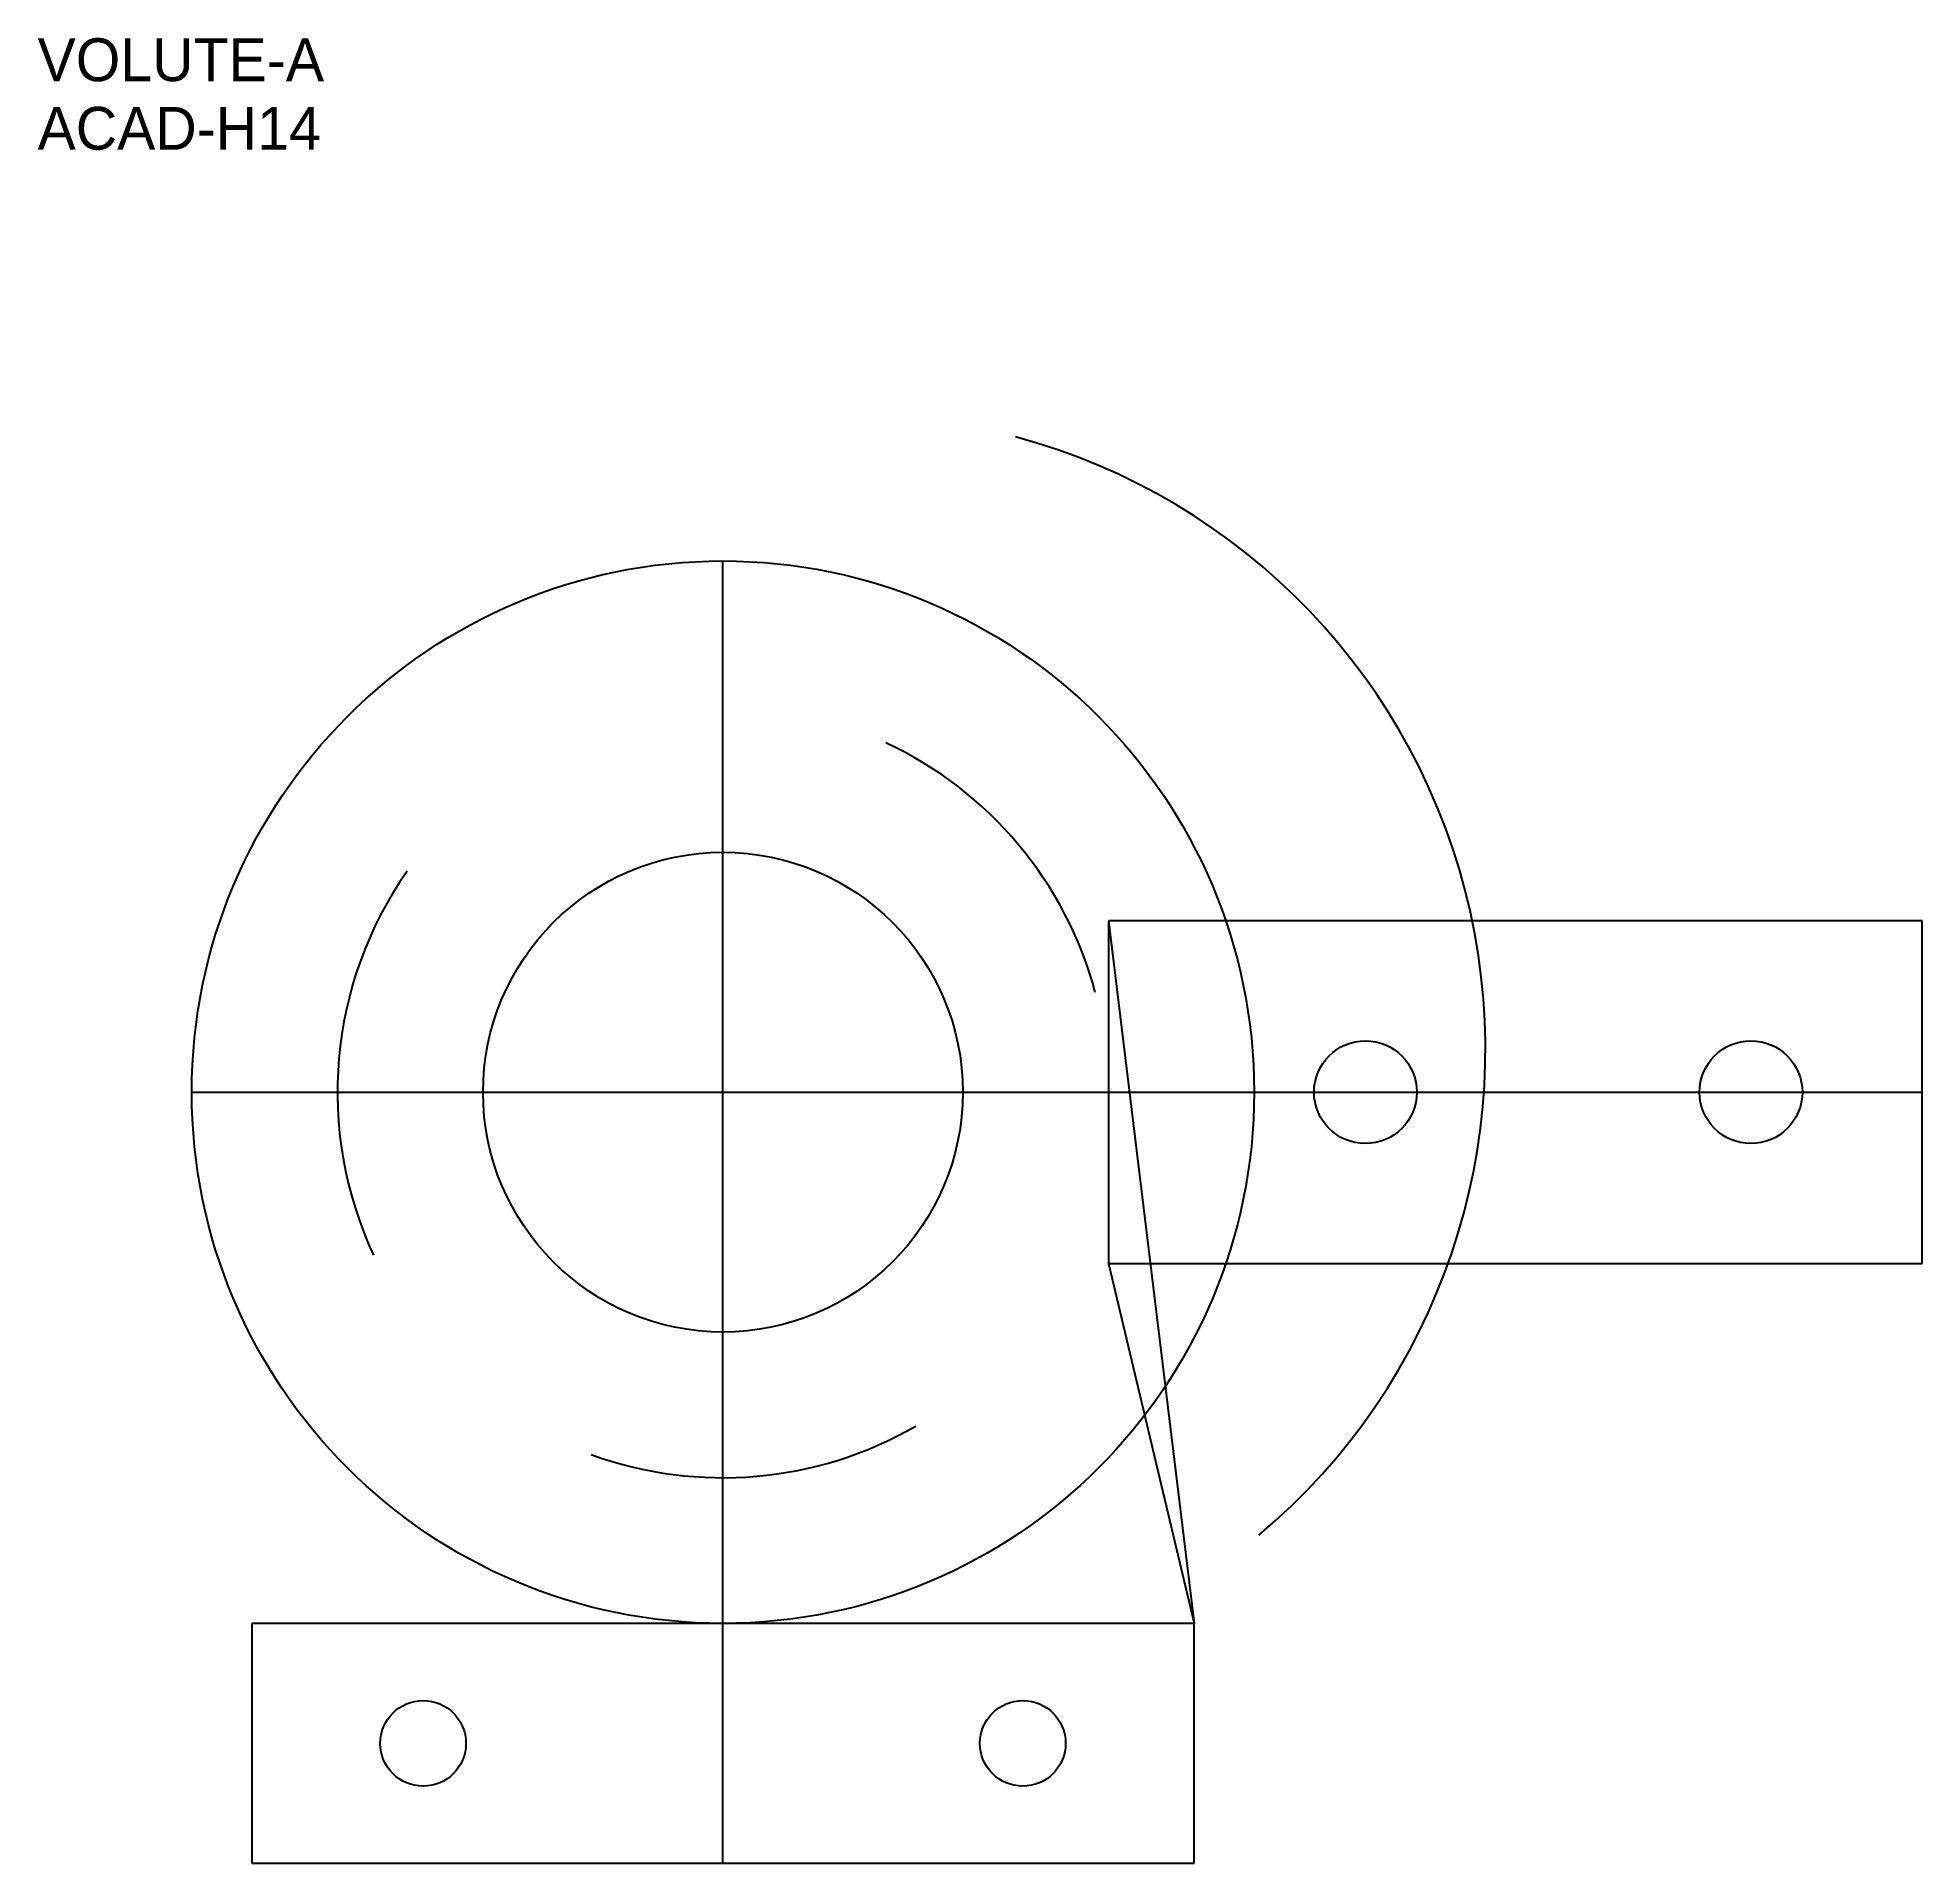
# Model space of a CAD drawing. Header units: millimetres. Extents: x 10 to 230, y 0 to 213.
import ezdxf

# ---------------------------------------------------------------- set-up
doc = ezdxf.new("R2010")
doc.units = ezdxf.units.MM
for name, color, linetype in [('ANNOTATION', 3, 'Continuous'), ('CENTER', 4, 'Continuous'), ('CUTOUT', 1, 'Continuous'), ('HOLE', 2, 'Continuous'), ('OUTLINE', 7, 'Continuous'), ('RIB', 6, 'Continuous')]:
    doc.layers.add(name, color=color, linetype=linetype)

msp = doc.modelspace()

# ---------------------------------------------------------------- linework, layer by layer
at = {"layer": 'CENTER'}
for p, q in [((90, 0), (90, 152)), ((28, 90), (230, 90))]:
    msp.add_line(p, q, dxfattribs=at)
at = {"layer": 'CUTOUT'}
msp.add_circle((90, 90), 28, dxfattribs=at)
at = {"layer": 'HOLE'}
for centre, radius in [((165, 90), 6), ((210, 90), 6), ((55, 14), 5), ((125, 14), 5)]:
    msp.add_circle(centre, radius, dxfattribs=at)
at = {"layer": 'OUTLINE'}
for p, q in [((230, 110), (135, 110)), ((135, 110), (135, 70)), ((230, 70), (230, 110)), ((135, 70), (230, 70)), ((145, 28), (35, 28)), ((35, 28), (35, 0)), ((145, 0), (145, 28)), ((35, 0), (145, 0))]:
    msp.add_line(p, q, dxfattribs=at)
msp.add_circle((90, 90), 62, dxfattribs=at)
msp.add_arc((105, 95), 74, 310, 75, dxfattribs=at)
at = {"layer": 'RIB'}
for p in [(135, 110), (135, 70)]:
    msp.add_line(p, (145, 28), dxfattribs=at)
for start, end in [(15, 65), (145, 205), (250, 300)]:
    msp.add_arc((90, 90), 45, start, end, dxfattribs=at)

# ---------------------------------------------------------------- texts
at = {"layer": 'ANNOTATION'}
for s, p in [('VOLUTE-A', (10, 208)), ('ACAD-H14', (10, 200))]:
    msp.add_text(s, height=5, dxfattribs=at).set_placement(p)

doc.saveas('drawing.dxf')
